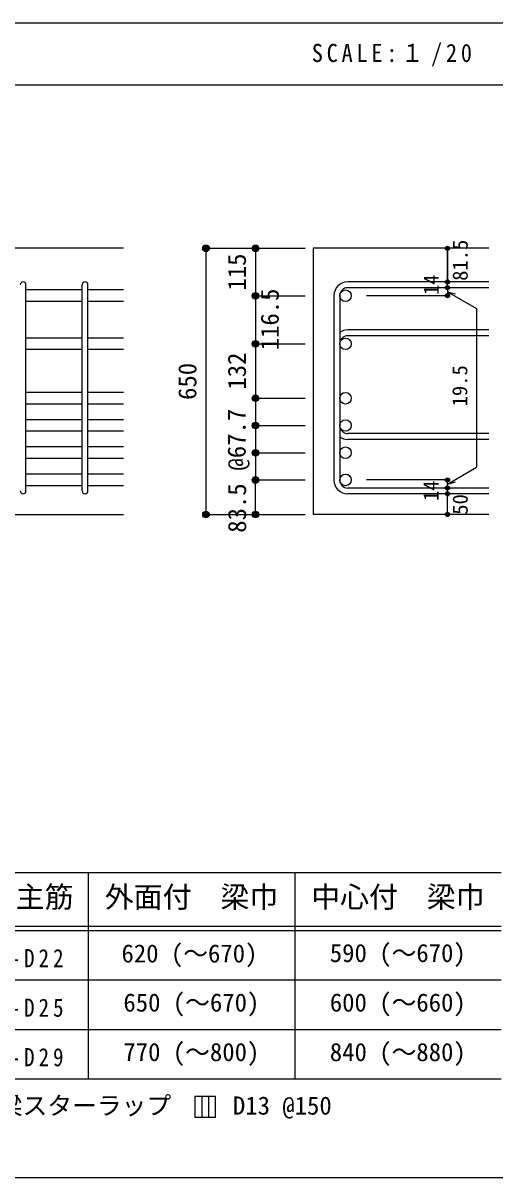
# Model space of a CAD drawing. Units: millimetres at full size, sheet at 1:20. Extents: x -3982 to 3969, y -2797 to 2801.
# Drawn here: x 1249 to 2392, y -2797 to 2 of the extents above; entities that cross this region are included whole.
import ezdxf
from ezdxf.enums import TextEntityAlignment as Align

# ---------------------------------------------------------------- set-up
doc = ezdxf.new("R2010")
doc.units = ezdxf.units.MM
doc.header["$LTSCALE"] = 20
doc.header["$PDMODE"] = 32
doc.header["$PDSIZE"] = 10
for name, color, linetype in [('6-1_躯体線', 2, 'Continuous'), ('6-5_梁主筋', 7, 'Continuous'), ('6-6_S.T.P.', 7, 'Continuous'), ('6-7_文字', 7, 'Continuous'), ('6-D_寸法', 4, 'Continuous'), ('6-E_枠', 7, 'Continuous'), ('F-0_枠', 6, 'Continuous')]:
    doc.layers.add(name, color=color, linetype=linetype)
doc.styles.add('ＭＳ ゴシック', font='')
doc.styles.get('ＭＳ ゴシック').set_extended_font_data('MS Gothic')

msp = doc.modelspace()

# ---------------------------------------------------------------- linework, layer by layer
at = {"layer": '6-1_躯体線'}
for p, q in [((1491.85, -543.84), (141.85, -543.84)), ((2376.85, -543.84), (1951.85, -543.84)), ((1951.85, -543.84), (1951.85, -1188.84)), ((1091.85, -1188.84), (1491.85, -1188.84)), ((2376.85, -1188.84), (1951.85, -1188.84))]:
    msp.add_line(p, q, dxfattribs=at)
at = {"layer": '6-5_梁主筋'}
for p, q in [((1391.85, -644.77), (1255.85, -644.77)), ((1491.85, -644.77), (1405.85, -644.77)), ((1391.85, -672.77), (1255.85, -672.77)), ((1491.85, -672.77), (1405.85, -672.77)), ((1391.85, -761.34), (1255.85, -761.34)), ((1491.85, -761.34), (1405.85, -761.34)), ((1391.85, -789.34), (1255.85, -789.34)), ((1491.85, -789.34), (1405.85, -789.34)), ((1391.85, -893.34), (1255.85, -893.34)), ((1491.85, -893.34), (1405.85, -893.34)), ((1391.85, -921.34), (1255.85, -921.34)), ((1491.85, -921.34), (1405.85, -921.34)), ((1391.85, -959.34), (1255.85, -959.34)), ((1491.85, -959.34), (1405.85, -959.34)), ((1391.85, -987.34), (1255.85, -987.34)), ((1491.85, -987.34), (1405.85, -987.34)), ((1391.85, -1025.34), (1255.85, -1025.34)), ((1491.85, -1025.34), (1405.85, -1025.34)), ((1391.85, -1053.34), (1255.85, -1053.34)), ((1491.85, -1053.34), (1405.85, -1053.34)), ((1391.85, -1091.34), (1255.85, -1091.34)), ((1491.85, -1091.34), (1405.85, -1091.34)), ((1391.85, -1119.34), (1255.85, -1119.34)), ((1491.85, -1119.34), (1405.85, -1119.34))]:
    msp.add_line(p, q, dxfattribs=at)
at = {"layer": '6-5_梁主筋', "color": 3}
for centre in [(2029.85, -658.77), (2029.85, -775.34), (2029.85, -907.34), (2029.85, -973.34), (2029.85, -1039.34), (2029.85, -1105.34)]:
    msp.add_circle(centre, 14, dxfattribs=at)
at = {"layer": '6-6_S.T.P.'}
for p, q in [((1255.85, -1131.84), (1255.85, -632.27)), ((1391.85, -1131.84), (1391.85, -632.27)), ((1405.85, -1131.84), (1405.85, -632.27)), ((2376.85, -625.27), (2035.35, -625.27)), ((2376.85, -639.27), (2035.35, -639.27)), ((2001.85, -658.77), (2001.85, -1105.34)), ((2015.85, -658.77), (2015.85, -1105.34)), ((2376.85, -741.84), (2035.35, -741.84)), ((2376.85, -755.84), (2035.35, -755.84)), ((2376.85, -992.84), (2035.35, -992.84)), ((2376.85, -1006.84), (2035.35, -1006.84)), ((2376.85, -1124.84), (2035.35, -1124.84)), ((2376.85, -1138.84), (2035.35, -1138.84))]:
    msp.add_line(p, q, dxfattribs=at)
for centre, radius, start, end in [((1248.85, -632.27), 7, 0, 180), ((1398.85, -632.27), 7, 0, 180), ((2035.35, -658.77), 33.5, 90, 180), ((2035.35, -658.77), 19.5, 90, 180), ((2035.35, -775.34), 33.5, 90, 125.59765), ((2035.35, -775.34), 19.5, 90, 180), ((2035.35, -973.34), 19.5, 180, 270), ((2035.35, -973.34), 33.5, 234.40235, 270), ((2035.35, -1105.34), 33.5, 180, 270), ((2035.35, -1105.34), 19.5, 180, 270), ((1248.85, -1131.84), 7, 180, 0), ((1398.85, -1131.84), 7, 180, 0)]:
    msp.add_arc(centre, radius, start, end, dxfattribs=at)
at = {"layer": '6-7_文字'}
for p, q in [((1681.55, -2599.75), (1681.55, -2649.75)), ((1698.21, -2599.75), (1698.21, -2649.75))]:
    msp.add_line(p, q, dxfattribs=at)
msp.add_lwpolyline([(1664.88, -2649.75), (1714.88, -2649.75), (1714.88, -2599.75), (1664.88, -2599.75)], close=True, dxfattribs=at)
at = {"layer": '6-D_寸法'}
for p, q in [((1691.85, -543.84), (1811.85, -543.84)), ((1691.85, -543.84), (1811.85, -543.84)), ((1691.85, -543.84), (1691.85, -1188.84)), ((1811.85, -543.84), (1931.85, -543.84)), ((1811.85, -543.84), (1811.85, -658.77)), ((1811.85, -543.84), (1931.85, -543.84)), ((2276.85, -639.27), (2276.85, -625.27)), ((2276.85, -639.27), (2276.85, -658.77)), ((1811.85, -658.77), (1931.85, -658.77)), ((2276.85, -658.77), (2080.77, -658.77)), ((2276.85, -649.02), (2296.17, -654.2)), ((2276.85, -649.02), (2346.91, -689.47)), ((2346.91, -689.47), (2346.91, -1074.64)), ((1811.85, -775.34), (1931.85, -775.34)), ((1811.85, -907.34), (1931.85, -907.34)), ((1811.85, -907.34), (1931.85, -907.34)), ((1811.85, -907.34), (1931.85, -907.34)), ((1811.85, -907.34), (1931.85, -907.34)), ((1811.85, -907.34), (1811.85, -973.34)), ((1811.85, -907.34), (1811.85, -1105.34)), ((1811.85, -973.34), (1931.85, -973.34)), ((1811.85, -973.34), (1931.85, -973.34)), ((1811.85, -973.34), (1931.85, -973.34)), ((1811.85, -973.34), (1931.85, -973.34)), ((1811.85, -973.34), (1811.85, -1105.34)), ((1811.85, -1039.34), (1931.85, -1039.34)), ((1811.85, -1039.34), (1931.85, -1039.34)), ((1811.85, -1039.34), (1931.85, -1039.34)), ((1811.85, -1039.34), (1931.85, -1039.34)), ((2276.85, -1115.09), (2346.91, -1074.64)), ((1811.85, -1105.34), (1931.85, -1105.34)), ((1811.85, -1105.34), (1931.85, -1105.34)), ((1811.85, -1105.34), (1931.85, -1105.34)), ((1811.85, -1105.34), (1931.85, -1105.34)), ((2276.85, -1105.34), (2080.77, -1105.34)), ((2276.85, -1124.84), (2276.85, -1105.34)), ((2276.85, -1115.09), (2296.17, -1109.91)), ((2276.85, -1138.84), (2276.85, -1124.84)), ((2276.85, -1188.84), (2276.85, -1138.84)), ((1811.85, -1188.84), (1931.85, -1188.84))]:
    msp.add_line(p, q, dxfattribs=at)
for points in [[(1691.85, -543.84), (1811.85, -543.84), (1931.85, -543.84)], [(2276.85, -543.84), (2276.85, -625.27), (2276.85, -543.84)], [(1811.85, -658.77), (1811.85, -775.34), (1811.85, -907.34)], [(1691.85, -1188.84), (1811.85, -1188.84), (1811.85, -1105.34)]]:
    msp.add_lwpolyline(points, dxfattribs=at)
for centre, radius in [((1691.85, -543.84), 8), ((1691.85, -543.84), 7.2), ((1691.85, -543.84), 6.4), ((1691.85, -543.84), 5.6), ((1691.85, -543.84), 4.8), ((1691.85, -543.84), 4), ((1691.85, -543.84), 3.2), ((1691.85, -543.84), 2.4), ((1691.85, -543.84), 1.6), ((1691.85, -543.84), 0.8), ((1811.85, -543.84), 8), ((1811.85, -543.84), 7.2), ((1811.85, -543.84), 6.4), ((1811.85, -543.84), 5.6), ((1811.85, -543.84), 4.8), ((1811.85, -543.84), 4), ((1811.85, -543.84), 3.2), ((1811.85, -543.84), 2.4), ((1811.85, -543.84), 1.6), ((1811.85, -543.84), 0.8), ((2276.85, -543.84), 4), ((2276.85, -543.84), 3.6), ((2276.85, -543.84), 3.2), ((2276.85, -543.84), 2.8), ((2276.85, -543.84), 2.4), ((2276.85, -543.84), 2), ((2276.85, -543.84), 1.6), ((2276.85, -543.84), 1.2), ((2276.85, -543.84), 0.8), ((2276.85, -543.84), 0.4), ((2276.85, -625.27), 4), ((2276.85, -639.27), 4), ((2276.85, -625.27), 3.6), ((2276.85, -639.27), 3.6), ((2276.85, -625.27), 3.2), ((2276.85, -639.27), 3.2), ((2276.85, -625.27), 2.8), ((2276.85, -639.27), 2.8), ((2276.85, -625.27), 2.4), ((2276.85, -639.27), 2.4), ((2276.85, -625.27), 2), ((2276.85, -639.27), 2), ((2276.85, -625.27), 1.6), ((2276.85, -639.27), 1.6), ((2276.85, -625.27), 1.2), ((2276.85, -639.27), 1.2), ((2276.85, -625.27), 0.8), ((2276.85, -639.27), 0.8), ((2276.85, -625.27), 0.4), ((2276.85, -639.27), 0.4), ((1811.85, -658.77), 8), ((1811.85, -658.77), 7.2), ((1811.85, -658.77), 6.4), ((1811.85, -658.77), 5.6), ((1811.85, -658.77), 4.8), ((1811.85, -658.77), 4), ((1811.85, -658.77), 3.2), ((1811.85, -658.77), 2.4), ((1811.85, -658.77), 1.6), ((1811.85, -658.77), 0.8), ((2276.85, -658.77), 4), ((2276.85, -658.77), 3.6), ((2276.85, -658.77), 3.2), ((2276.85, -658.77), 2.8), ((2276.85, -658.77), 2.4), ((2276.85, -658.77), 2), ((2276.85, -658.77), 1.6), ((2276.85, -658.77), 1.2), ((2276.85, -658.77), 0.8), ((2276.85, -658.77), 0.4), ((1811.85, -775.34), 8), ((1811.85, -775.34), 7.2), ((1811.85, -775.34), 6.4), ((1811.85, -775.34), 5.6), ((1811.85, -775.34), 4.8), ((1811.85, -775.34), 4), ((1811.85, -775.34), 3.2), ((1811.85, -775.34), 2.4), ((1811.85, -775.34), 1.6), ((1811.85, -775.34), 0.8), ((1811.85, -907.34), 8), ((1811.85, -907.34), 7.2), ((1811.85, -907.34), 6.4), ((1811.85, -907.34), 5.6), ((1811.85, -907.34), 4.8), ((1811.85, -907.34), 4), ((1811.85, -907.34), 3.2), ((1811.85, -907.34), 2.4), ((1811.85, -907.34), 1.6), ((1811.85, -907.34), 0.8), ((1811.85, -973.34), 8), ((1811.85, -973.34), 7.2), ((1811.85, -973.34), 6.4), ((1811.85, -973.34), 5.6), ((1811.85, -973.34), 4.8), ((1811.85, -973.34), 4), ((1811.85, -973.34), 3.2), ((1811.85, -973.34), 2.4), ((1811.85, -973.34), 1.6), ((1811.85, -973.34), 0.8), ((1811.85, -1039.34), 8), ((1811.85, -1039.34), 7.2), ((1811.85, -1039.34), 6.4), ((1811.85, -1039.34), 5.6), ((1811.85, -1039.34), 4.8), ((1811.85, -1039.34), 4), ((1811.85, -1039.34), 3.2), ((1811.85, -1039.34), 2.4), ((1811.85, -1039.34), 1.6), ((1811.85, -1039.34), 0.8), ((1811.85, -1105.34), 8), ((1811.85, -1105.34), 7.2), ((1811.85, -1105.34), 6.4), ((1811.85, -1105.34), 5.6), ((1811.85, -1105.34), 4.8), ((1811.85, -1105.34), 4), ((1811.85, -1105.34), 3.2), ((1811.85, -1105.34), 2.4), ((1811.85, -1105.34), 1.6), ((1811.85, -1105.34), 0.8), ((2276.85, -1105.34), 4), ((2276.85, -1105.34), 3.6), ((2276.85, -1105.34), 3.2), ((2276.85, -1105.34), 2.8), ((2276.85, -1105.34), 2.4), ((2276.85, -1105.34), 2), ((2276.85, -1105.34), 1.6), ((2276.85, -1105.34), 1.2), ((2276.85, -1105.34), 0.8), ((2276.85, -1105.34), 0.4), ((2276.85, -1124.84), 4), ((2276.85, -1138.84), 4), ((2276.85, -1124.84), 3.6), ((2276.85, -1138.84), 3.6), ((2276.85, -1124.84), 3.2), ((2276.85, -1138.84), 3.2), ((2276.85, -1124.84), 2.8), ((2276.85, -1138.84), 2.8), ((2276.85, -1124.84), 2.4), ((2276.85, -1138.84), 2.4), ((2276.85, -1124.84), 2), ((2276.85, -1138.84), 2), ((2276.85, -1124.84), 1.6), ((2276.85, -1138.84), 1.6), ((2276.85, -1124.84), 1.2), ((2276.85, -1138.84), 1.2), ((2276.85, -1124.84), 0.8), ((2276.85, -1138.84), 0.8), ((2276.85, -1124.84), 0.4), ((2276.85, -1138.84), 0.4), ((1691.85, -1188.84), 8), ((1691.85, -1188.84), 7.2), ((1691.85, -1188.84), 6.4), ((1691.85, -1188.84), 5.6), ((1691.85, -1188.84), 4.8), ((1691.85, -1188.84), 4), ((1691.85, -1188.84), 3.2), ((1691.85, -1188.84), 2.4), ((1691.85, -1188.84), 1.6), ((1691.85, -1188.84), 0.8), ((1811.85, -1188.84), 8), ((1811.85, -1188.84), 7.2), ((1811.85, -1188.84), 6.4), ((1811.85, -1188.84), 5.6), ((1811.85, -1188.84), 4.8), ((1811.85, -1188.84), 4), ((1811.85, -1188.84), 3.2), ((1811.85, -1188.84), 2.4), ((1811.85, -1188.84), 1.6), ((1811.85, -1188.84), 0.8), ((2276.85, -1188.84), 4), ((2276.85, -1188.84), 3.6), ((2276.85, -1188.84), 3.2), ((2276.85, -1188.84), 2.8), ((2276.85, -1188.84), 2.4), ((2276.85, -1188.84), 2), ((2276.85, -1188.84), 1.6), ((2276.85, -1188.84), 1.2), ((2276.85, -1188.84), 0.8), ((2276.85, -1188.84), 0.4)]:
    msp.add_circle(centre, radius, dxfattribs=at)
at = {"layer": '6-D_寸法', "color": 7}
for p in [(1691.85, -543.84), (1811.85, -543.84), (2276.85, -543.84), (2276.85, -625.27), (2276.85, -639.27), (1811.85, -658.77), (2276.85, -658.77), (1811.85, -775.34), (1811.85, -907.34), (1811.85, -973.34), (1811.85, -1039.34), (1811.85, -1105.34), (2276.85, -1105.34), (2276.85, -1105.34), (2276.85, -1124.84), (2276.85, -1138.84), (1691.85, -1188.84), (1811.85, -1188.84), (2276.85, -1188.84)]:
    msp.add_point(p, dxfattribs=at)
at = {"layer": '6-E_枠', "color": 3}
for p, q in [((965.14, -2056.95), (2406.83, -2056.95)), ((965.14, -2556.95), (2406.83, -2556.95))]:
    msp.add_line(p, q, dxfattribs=at)
at = {"layer": '6-E_枠'}
for p, q in [((1406.83, -2056.95), (1406.83, -2556.95)), ((1906.83, -2056.95), (1906.83, -2556.95)), ((965.14, -2186.95), (2406.83, -2186.95)), ((965.14, -2196.95), (2406.83, -2196.95)), ((965.14, -2316.95), (2406.83, -2316.95)), ((965.14, -2436.95), (2406.83, -2436.95))]:
    msp.add_line(p, q, dxfattribs=at)
at = {"layer": 'F-0_枠', "color": 2}
for p, q in [((2482.4, 1.97), (-3981.92, 1.97)), ((-3981.92, -148.03), (2482.4, -148.03))]:
    msp.add_line(p, q, dxfattribs=at)
at = {"layer": 'F-0_枠'}
msp.add_line((3969.4, -2796.83), (-3981.92, -2796.83), dxfattribs=at)

# ---------------------------------------------------------------- texts
at = {"layer": '6-7_文字', "color": 2, "style": 'ＭＳ ゴシック'}
for s, p in [('梁主筋', (1160.98, -2156.95)), ('外面付\u3000梁巾', (1446.83, -2156.95)), ('中心付\u3000梁巾', (1946.83, -2156.95))]:
    msp.add_text(s, height=51.32, dxfattribs=at).set_placement(p, align=Align.BOTTOM_LEFT)
at = {"layer": '6-7_文字', "style": 'ＭＳ ゴシック'}
for s, p in [('620 (～670)', (1487.14, -2287.95)), ('590 (～670)', (1991.83, -2286.95)), ('650 (～670)', (1491.83, -2406.95)), ('600 (～660)', (1991.83, -2406.95)), ('770 (～800)', (1491.83, -2526.95)), ('840 (～880)', (1991.83, -2526.95)), ('※ 基礎梁スターラップ     D13 @150', (977.51, -2656.67))]:
    msp.add_text(s, height=43.99, dxfattribs=at).set_placement(p, align=Align.BOTTOM_LEFT)
at = {"layer": '6-7_文字', "color": 2, "insert": (1948.17, -103.03), "char_height": 43.99, "attachment_point": 7, "style": 'ＭＳ ゴシック'}
msp.add_mtext('\\T1.34;\\W0.9;SCALE:１/20', dxfattribs=at)
at = {"layer": '6-7_文字', "char_height": 43.99, "attachment_point": 7, "style": 'ＭＳ ゴシック'}
for s, insert in [('\\T1.38;\\W0.85;6-D22', (1180.98, -2286.95)), ('\\T1.38;\\W0.85;6-D25', (1180.98, -2406.95)), ('\\T1.38;\\W0.85;6-D29', (1180.98, -2526.95))]:
    msp.add_mtext(s, dxfattribs=dict(at, insert=insert))
at = {"layer": '6-D_寸法', "style": 'ＭＳ ゴシック'}
for s, height, p in [('81.5', 36.66, (2336.81, -622.7)), ('115', 43.99, (1801.85, -646.31)), ('14', 36.66, (2266.85, -657.2)), ('116.5', 43.99, (1881.53, -790.99)), ('132', 43.99, (1801.85, -886.34)), ('650', 43.99, (1681.85, -911.34)), ('19.5', 36.66, (2335.86, -926.92)), ('@67.7', 43.99, (1801.23, -1082.46)), ('83.5', 43.99, (1802.27, -1233.26)), ('14', 36.66, (2266.19, -1156.51)), ('50', 36.66, (2336.93, -1189.63))]:
    msp.add_text(s, height=height, rotation=90, dxfattribs=at).set_placement(p, align=Align.BOTTOM_LEFT)

doc.saveas('drawing.dxf')
